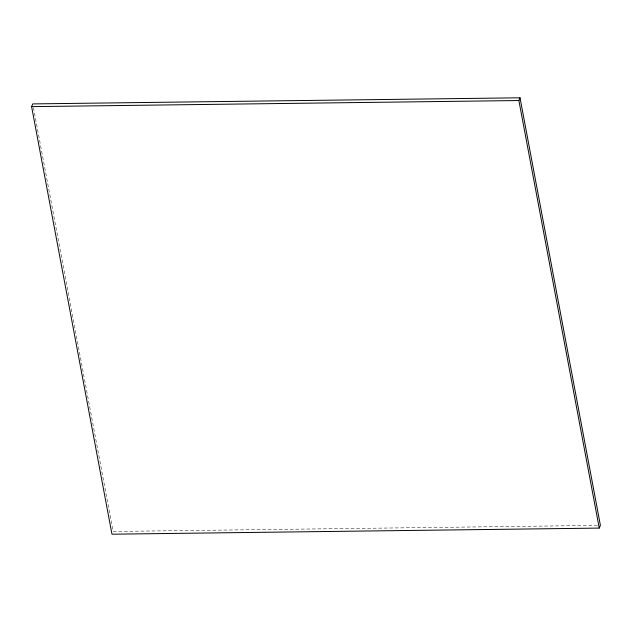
<?xml version="1.0" encoding="UTF-8"?>
<svg xmlns="http://www.w3.org/2000/svg" width="632" height="632" viewBox="0 0 632 632"><rect width="100%" height="100%" fill="white"/><g stroke="black" fill="none" stroke-linecap="round" stroke-linejoin="round"><path stroke-width="0.47" stroke-dasharray="3.16 2.37" d="M597.438 525.405L113.12 531.472L33.48 107.788"/><path stroke-width="0.95" d="M31.6 106.634L32.753 103.909L520.025 97.802L600.4 525.366L599.247 528.091L111.975 534.198L31.6 106.634L518.88 100.528L520.025 97.802M518.88 100.528L599.247 528.091"/></g></svg>
